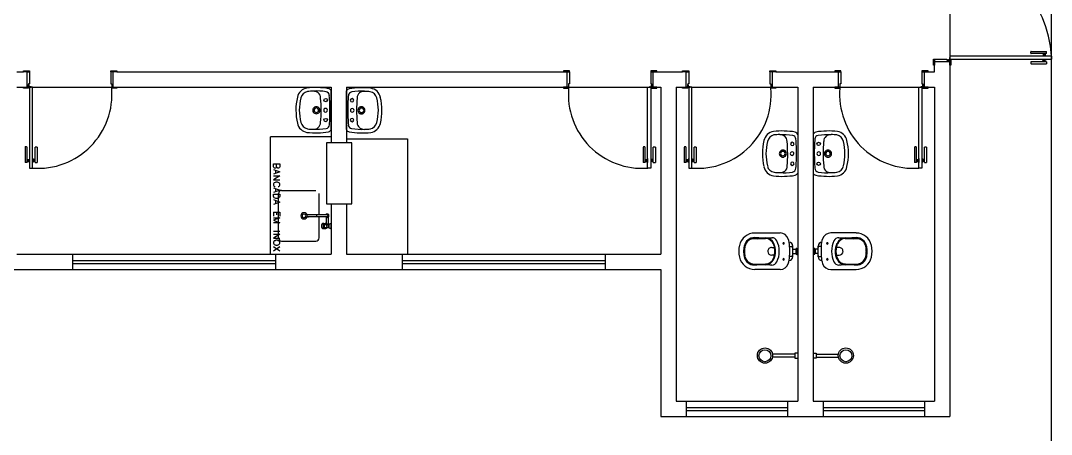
# Model space of a CAD drawing. Header units: millimetres. Extents: x -182 to 42, y -1396 to 15.
# Drawn here: x -107.74 to -87.42, y -68.95 to -60.79 of the extents above; entities that cross this region are included whole.
import ezdxf

# ---------------------------------------------------------------- set-up
doc = ezdxf.new("R2010")
doc.units = ezdxf.units.MM
doc.header["$LTSCALE"] = 10
doc.header["$MEASUREMENT"] = 0
doc.layers.add('Arquitetura', color=8, linetype='Continuous')

msp = doc.modelspace()

# ---------------------------------------------------------------- linework, layer by layer
at = {"layer": 'Arquitetura'}
for p, q in [((-87.415, -83.397), (-87.415, -48.203)), ((-89.415, -59.531), (-89.415, -61.491)), ((-89.449, -61.567), (-89.443, -61.567)), ((-89.419, -61.537), (-89.419, -61.543)), ((-107.814, -61.801), (-107.682, -61.801)), ((-105.842, -61.801), (-97.034, -61.801)), ((-95.194, -61.801), (-94.686, -61.801)), ((-92.846, -61.801), (-91.684, -61.801)), ((-89.847, -61.801), (-89.717, -61.801)), ((-107.814, -62.101), (-107.682, -62.101)), ((-107.58, -62.069), (-107.58, -62.073)), ((-107.55, -62.099), (-107.556, -62.099)), ((-107.502, -62.101), (-105.942, -62.101)), ((-105.842, -62.101), (-101.613, -62.101)), ((-101.613, -62.557), (-101.613, -62.171)), ((-101.313, -62.101), (-97.034, -62.101)), ((-101.313, -62.559), (-101.313, -62.173)), ((-96.934, -62.101), (-95.376, -62.101)), ((-95.328, -62.099), (-95.322, -62.099)), ((-95.298, -62.069), (-95.298, -62.073)), ((-95.194, -62.101), (-95.114, -62.101)), ((-94.814, -62.101), (-94.686, -62.101)), ((-94.582, -62.069), (-94.582, -62.073)), ((-94.552, -62.099), (-94.558, -62.099)), ((-94.506, -62.101), (-92.946, -62.101)), ((-92.946, -62.101), (-92.916, -62.101)), ((-92.846, -62.101), (-92.414, -62.101)), ((-92.114, -62.101), (-91.684, -62.101)), ((-91.586, -62.101), (-90.027, -62.101)), ((-89.979, -62.099), (-89.973, -62.099)), ((-89.949, -62.069), (-89.949, -62.073)), ((-89.847, -62.101), (-89.717, -62.101)), ((-101.759, -62.359), (-101.745, -62.337)), ((-101.745, -62.383), (-101.759, -62.359)), ((-101.745, -62.337), (-101.723, -62.325)), ((-101.723, -62.393), (-101.745, -62.383)), ((-101.723, -62.325), (-101.699, -62.337)), ((-101.699, -62.383), (-101.723, -62.393)), ((-101.699, -62.337), (-101.685, -62.359)), ((-101.685, -62.359), (-101.699, -62.383)), ((-101.613, -62.685), (-101.613, -62.307)), ((-101.313, -62.687), (-101.313, -62.309)), ((-101.229, -62.339), (-101.241, -62.361)), ((-101.241, -62.361), (-101.229, -62.385)), ((-101.203, -62.327), (-101.229, -62.339)), ((-101.229, -62.385), (-101.203, -62.395)), ((-101.183, -62.339), (-101.203, -62.327)), ((-101.203, -62.395), (-101.183, -62.385)), ((-101.169, -62.361), (-101.183, -62.339)), ((-101.183, -62.385), (-101.169, -62.361)), ((-101.613, -62.936), (-101.613, -62.557)), ((-101.313, -62.938), (-101.313, -62.559)), ((-101.759, -62.751), (-101.745, -62.727)), ((-101.745, -62.773), (-101.759, -62.751)), ((-101.745, -62.727), (-101.723, -62.719)), ((-101.723, -62.785), (-101.745, -62.773)), ((-101.723, -62.719), (-101.699, -62.727)), ((-101.699, -62.773), (-101.723, -62.785)), ((-101.699, -62.727), (-101.685, -62.751)), ((-101.685, -62.751), (-101.699, -62.773)), ((-101.229, -62.729), (-101.241, -62.755)), ((-101.241, -62.755), (-101.229, -62.775)), ((-101.203, -62.721), (-101.229, -62.729)), ((-101.229, -62.775), (-101.203, -62.789)), ((-101.183, -62.729), (-101.203, -62.721)), ((-101.203, -62.789), (-101.183, -62.775)), ((-101.169, -62.755), (-101.183, -62.729)), ((-101.183, -62.775), (-101.169, -62.755)), ((-102.811, -65.4), (-102.811, -63.086)), ((-101.613, -63.086), (-102.811, -63.086)), ((-101.711, -63.202), (-101.711, -64.402)), ((-101.211, -63.202), (-101.711, -63.202)), ((-101.313, -63.126), (-100.113, -63.126)), ((-101.211, -64.402), (-101.211, -63.202)), ((-100.113, -63.126), (-100.113, -65.4)), ((-92.546, -63.2), (-92.558, -63.222)), ((-92.526, -63.188), (-92.546, -63.2)), ((-92.5, -63.2), (-92.526, -63.188)), ((-92.488, -63.222), (-92.5, -63.2)), ((-92.414, -63.036), (-92.414, -63.416)), ((-92.114, -63.036), (-92.114, -63.416)), ((-92.042, -63.222), (-92.03, -63.2)), ((-92.03, -63.2), (-92.004, -63.188)), ((-92.004, -63.188), (-91.984, -63.2)), ((-91.984, -63.2), (-91.97, -63.222)), ((-92.558, -63.222), (-92.546, -63.248)), ((-92.546, -63.248), (-92.526, -63.256)), ((-92.526, -63.256), (-92.5, -63.248)), ((-92.5, -63.248), (-92.488, -63.222)), ((-92.414, -63.29), (-92.414, -63.666)), ((-92.114, -63.29), (-92.114, -63.666)), ((-92.03, -63.248), (-92.042, -63.222)), ((-92.004, -63.256), (-92.03, -63.248)), ((-91.984, -63.248), (-92.004, -63.256)), ((-91.97, -63.222), (-91.984, -63.248)), ((-92.546, -63.59), (-92.558, -63.616)), ((-92.526, -63.582), (-92.546, -63.59)), ((-92.5, -63.59), (-92.526, -63.582)), ((-92.488, -63.616), (-92.5, -63.59)), ((-92.414, -63.416), (-92.414, -63.802)), ((-92.114, -63.416), (-92.114, -63.802)), ((-92.042, -63.616), (-92.03, -63.59)), ((-92.03, -63.59), (-92.004, -63.582)), ((-92.004, -63.582), (-91.984, -63.59)), ((-91.984, -63.59), (-91.97, -63.616)), ((-102.753, -63.672), (-102.753, -63.618)), ((-102.753, -63.618), (-102.631, -63.618)), ((-102.749, -63.69), (-102.753, -63.672)), ((-102.753, -63.728), (-102.631, -63.774)), ((-102.631, -63.774), (-102.753, -63.82)), ((-102.741, -63.698), (-102.749, -63.69)), ((-102.733, -63.702), (-102.741, -63.698)), ((-102.711, -63.702), (-102.733, -63.702)), ((-102.703, -63.698), (-102.711, -63.702)), ((-102.711, -63.744), (-102.711, -63.804)), ((-102.695, -63.69), (-102.703, -63.698)), ((-102.691, -63.672), (-102.695, -63.69)), ((-102.691, -63.672), (-102.691, -63.618)), ((-102.681, -63.69), (-102.691, -63.672)), ((-102.677, -63.698), (-102.681, -63.69)), ((-102.665, -63.702), (-102.677, -63.698)), ((-102.653, -63.702), (-102.665, -63.702)), ((-102.643, -63.698), (-102.653, -63.702)), ((-102.635, -63.69), (-102.643, -63.698)), ((-102.631, -63.672), (-102.635, -63.69)), ((-102.631, -63.618), (-102.631, -63.672)), ((-92.558, -63.616), (-92.546, -63.636)), ((-92.546, -63.636), (-92.526, -63.65)), ((-92.526, -63.65), (-92.5, -63.636)), ((-92.5, -63.636), (-92.488, -63.616)), ((-92.03, -63.636), (-92.042, -63.616)), ((-92.004, -63.65), (-92.03, -63.636)), ((-91.984, -63.636), (-92.004, -63.65)), ((-91.97, -63.616), (-91.984, -63.636)), ((-102.753, -63.85), (-102.631, -63.85)), ((-102.631, -63.85), (-102.753, -63.934)), ((-102.753, -63.934), (-102.631, -63.934)), ((-102.749, -63.998), (-102.753, -64.01)), ((-102.753, -64.01), (-102.753, -64.036)), ((-102.737, -63.99), (-102.749, -63.998)), ((-102.723, -63.982), (-102.737, -63.99)), ((-102.707, -63.978), (-102.723, -63.982)), ((-102.677, -63.978), (-102.707, -63.978)), ((-102.661, -63.982), (-102.677, -63.978)), ((-102.647, -63.99), (-102.661, -63.982)), ((-102.635, -63.998), (-102.647, -63.99)), ((-102.631, -64.01), (-102.635, -63.998)), ((-102.631, -64.036), (-102.631, -64.01)), ((-102.753, -64.036), (-102.749, -64.05)), ((-102.753, -64.092), (-102.631, -64.138)), ((-102.631, -64.138), (-102.753, -64.184)), ((-102.753, -64.214), (-102.631, -64.214)), ((-102.753, -64.256), (-102.753, -64.214)), ((-102.749, -64.05), (-102.737, -64.062)), ((-102.737, -64.062), (-102.723, -64.066)), ((-102.711, -64.108), (-102.711, -64.168)), ((-102.661, -64.066), (-102.647, -64.062)), ((-102.655, -65.08), (-102.655, -64.2)), ((-102.647, -64.062), (-102.635, -64.05)), ((-102.635, -64.05), (-102.631, -64.036)), ((-102.631, -64.214), (-102.631, -64.256)), ((-102.595, -64.14), (-101.915, -64.14)), ((-101.855, -64.62), (-101.855, -64.2)), ((-102.749, -64.274), (-102.753, -64.256)), ((-102.753, -64.32), (-102.631, -64.372)), ((-102.631, -64.372), (-102.753, -64.418)), ((-102.737, -64.286), (-102.749, -64.274)), ((-102.723, -64.29), (-102.737, -64.286)), ((-102.707, -64.3), (-102.723, -64.29)), ((-102.711, -64.342), (-102.711, -64.4)), ((-102.677, -64.3), (-102.707, -64.3)), ((-102.661, -64.29), (-102.677, -64.3)), ((-102.647, -64.286), (-102.661, -64.29)), ((-102.635, -64.274), (-102.647, -64.286)), ((-102.631, -64.256), (-102.635, -64.274)), ((-101.711, -64.402), (-101.211, -64.402)), ((-102.753, -64.57), (-102.631, -64.57)), ((-102.753, -64.57), (-102.753, -64.65)), ((-102.691, -64.57), (-102.691, -64.62)), ((-102.631, -64.57), (-102.631, -64.65)), ((-102.065, -64.62), (-102.075, -64.62)), ((-101.723, -64.62), (-102.065, -64.62)), ((-101.689, -64.62), (-101.723, -64.62)), ((-102.753, -64.684), (-102.631, -64.684)), ((-102.631, -64.684), (-102.753, -64.73)), ((-102.753, -64.73), (-102.631, -64.78)), ((-102.631, -64.78), (-102.753, -64.78)), ((-102.065, -64.66), (-102.075, -64.66)), ((-101.723, -64.66), (-102.065, -64.66)), ((-101.855, -65.08), (-101.855, -64.66)), ((-101.773, -64.794), (-101.731, -64.794)), ((-101.745, -64.812), (-101.703, -64.812)), ((-101.689, -64.66), (-101.723, -64.66)), ((-101.715, -64.668), (-101.715, -64.798)), ((-101.675, -64.808), (-101.705, -64.808)), ((-101.675, -64.668), (-101.675, -64.808)), ((-101.657, -64.808), (-101.675, -64.808)), ((-101.657, -64.808), (-101.613, -64.786)), ((-101.657, -64.878), (-101.657, -64.808)), ((-102.631, -64.95), (-102.753, -64.95)), ((-102.753, -65.002), (-102.631, -65.002)), ((-102.631, -65.002), (-102.753, -65.082)), ((-101.773, -64.894), (-101.731, -64.894)), ((-101.745, -64.874), (-101.703, -64.874)), ((-101.657, -64.878), (-101.705, -64.878)), ((-101.657, -64.878), (-101.613, -64.9)), ((-93.262, -64.98), (-92.764, -64.98)), ((-91.267, -64.98), (-91.766, -64.98)), ((-102.753, -65.082), (-102.631, -65.082)), ((-102.749, -65.15), (-102.753, -65.162)), ((-102.753, -65.162), (-102.753, -65.184)), ((-102.753, -65.184), (-102.749, -65.196)), ((-102.737, -65.136), (-102.749, -65.15)), ((-102.749, -65.196), (-102.737, -65.208)), ((-102.723, -65.132), (-102.737, -65.136)), ((-102.737, -65.208), (-102.723, -65.212)), ((-102.707, -65.124), (-102.723, -65.132)), ((-102.723, -65.212), (-102.707, -65.222)), ((-102.677, -65.124), (-102.707, -65.124)), ((-102.707, -65.222), (-102.677, -65.222)), ((-102.661, -65.132), (-102.677, -65.124)), ((-102.677, -65.222), (-102.661, -65.212)), ((-102.647, -65.136), (-102.661, -65.132)), ((-102.661, -65.212), (-102.647, -65.208)), ((-102.635, -65.15), (-102.647, -65.136)), ((-102.647, -65.208), (-102.635, -65.196)), ((-102.631, -65.162), (-102.635, -65.15)), ((-102.635, -65.196), (-102.631, -65.184)), ((-102.631, -65.184), (-102.631, -65.162)), ((-102.595, -65.14), (-101.915, -65.14)), ((-92.516, -65.45), (-92.516, -65.238)), ((-92.014, -65.45), (-92.014, -65.238)), ((-107.814, -65.4), (-101.613, -65.4)), ((-106.714, -65.4), (-106.714, -65.7)), ((-102.631, -65.256), (-102.753, -65.34)), ((-102.631, -65.34), (-102.753, -65.256)), ((-102.713, -65.4), (-102.713, -65.7)), ((-101.313, -65.4), (-95.114, -65.4)), ((-100.215, -65.4), (-100.215, -65.7)), ((-96.216, -65.4), (-96.216, -65.7)), ((-92.93, -65.268), (-92.874, -65.268)), ((-92.876, -65.42), (-92.93, -65.42)), ((-92.576, -65.248), (-92.536, -65.248)), ((-92.516, -65.302), (-92.452, -65.302)), ((-92.516, -65.382), (-92.452, -65.382)), ((-92.452, -65.302), (-92.452, -65.382)), ((-92.434, -65.284), (-92.414, -65.284)), ((-92.434, -65.402), (-92.414, -65.402)), ((-92.428, -65.284), (-92.428, -65.402)), ((-92.414, -65.282), (-92.414, -65.408)), ((-92.114, -65.282), (-92.114, -65.408)), ((-92.096, -65.284), (-92.114, -65.284)), ((-92.096, -65.402), (-92.114, -65.402)), ((-92.102, -65.284), (-92.102, -65.402)), ((-92.014, -65.302), (-92.076, -65.302)), ((-92.076, -65.302), (-92.076, -65.382)), ((-92.014, -65.382), (-92.076, -65.382)), ((-91.954, -65.248), (-91.994, -65.248)), ((-91.6, -65.268), (-91.654, -65.268)), ((-91.654, -65.42), (-91.6, -65.42)), ((-92.536, -65.442), (-92.576, -65.442)), ((-91.994, -65.442), (-91.954, -65.442)), ((-113.013, -65.7), (-95.114, -65.7)), ((-92.764, -65.7), (-93.262, -65.7)), ((-91.766, -65.7), (-91.267, -65.7)), ((-92.414, -66.5), (-92.414, -68.3)), ((-92.474, -67.368), (-92.916, -67.368)), ((-92.474, -67.432), (-92.916, -67.432)), ((-92.414, -67.35), (-92.474, -67.35)), ((-92.474, -67.35), (-92.474, -67.45)), ((-92.474, -67.45), (-92.414, -67.45)), ((-92.114, -67.35), (-92.054, -67.35)), ((-92.054, -67.45), (-92.114, -67.45)), ((-92.054, -67.35), (-92.054, -67.45)), ((-92.054, -67.368), (-91.616, -67.368)), ((-92.054, -67.432), (-91.616, -67.432)), ((-94.814, -68.3), (-92.414, -68.3)), ((-94.616, -68.3), (-94.616, -68.6)), ((-92.616, -68.3), (-92.616, -68.6)), ((-92.114, -68.3), (-89.717, -68.3)), ((-91.914, -68.3), (-91.914, -68.6)), ((-89.917, -68.3), (-89.917, -68.6)), ((-95.114, -68.6), (-89.415, -68.6))]:
    msp.add_line(p, q, dxfattribs=at)
at = {"layer": 'Arquitetura', "color": 2}
for p, q in [((-87.415, -61.491), (-89.415, -61.491)), ((-89.415, -61.491), (-89.415, -61.551)), ((-89.415, -61.551), (-87.415, -61.551)), ((-87.415, -61.491), (-87.415, -61.551)), ((-107.562, -62.101), (-107.562, -63.7)), ((-107.502, -62.101), (-107.562, -62.101)), ((-107.502, -63.7), (-107.502, -62.101)), ((-95.376, -63.7), (-95.376, -62.101)), ((-95.376, -62.101), (-95.316, -62.101)), ((-95.316, -62.101), (-95.316, -63.7)), ((-94.566, -62.101), (-94.566, -63.7)), ((-94.506, -62.101), (-94.566, -62.101)), ((-94.506, -63.7), (-94.506, -62.101)), ((-90.027, -63.7), (-90.027, -62.101)), ((-90.027, -62.101), (-89.967, -62.101)), ((-89.967, -62.101), (-89.967, -63.7)), ((-107.562, -63.7), (-107.502, -63.7)), ((-95.316, -63.7), (-95.376, -63.7)), ((-94.566, -63.7), (-94.506, -63.7)), ((-89.967, -63.7), (-90.027, -63.7))]:
    msp.add_line(p, q, dxfattribs=at)
at = {"layer": 'Arquitetura', "color": 3, "linetype": 'Continuous'}
for p, q in [((-87.823, -61.433), (-87.823, -61.405)), ((-87.817, -61.401), (-87.513, -61.401)), ((-87.513, -61.441), (-87.817, -61.441)), ((-87.595, -61.487), (-87.515, -61.487)), ((-87.595, -61.555), (-87.515, -61.555)), ((-87.823, -61.607), (-87.823, -61.635)), ((-87.513, -61.601), (-87.817, -61.601)), ((-87.817, -61.641), (-87.513, -61.641)), ((-107.652, -63.29), (-107.652, -63.592)), ((-107.62, -63.284), (-107.648, -63.284)), ((-107.612, -63.592), (-107.612, -63.29)), ((-107.452, -63.592), (-107.452, -63.29)), ((-107.446, -63.284), (-107.418, -63.284)), ((-107.412, -63.29), (-107.412, -63.592)), ((-95.466, -63.29), (-95.466, -63.592)), ((-95.432, -63.284), (-95.46, -63.284)), ((-95.424, -63.592), (-95.424, -63.29)), ((-95.264, -63.592), (-95.264, -63.29)), ((-95.258, -63.284), (-95.23, -63.284)), ((-95.224, -63.29), (-95.224, -63.592)), ((-94.656, -63.29), (-94.656, -63.592)), ((-94.622, -63.284), (-94.65, -63.284)), ((-94.616, -63.592), (-94.616, -63.29)), ((-94.456, -63.592), (-94.456, -63.29)), ((-94.448, -63.284), (-94.42, -63.284)), ((-94.416, -63.29), (-94.416, -63.592)), ((-90.115, -63.29), (-90.115, -63.592)), ((-90.083, -63.284), (-90.111, -63.284)), ((-90.077, -63.592), (-90.077, -63.29)), ((-89.917, -63.592), (-89.917, -63.29)), ((-89.909, -63.284), (-89.881, -63.284)), ((-89.877, -63.29), (-89.877, -63.592)), ((-107.566, -63.51), (-107.566, -63.59)), ((-107.498, -63.51), (-107.498, -63.59)), ((-95.38, -63.51), (-95.38, -63.59)), ((-95.31, -63.51), (-95.31, -63.59)), ((-94.57, -63.51), (-94.57, -63.59)), ((-94.502, -63.51), (-94.502, -63.59)), ((-90.031, -63.51), (-90.031, -63.59)), ((-89.963, -63.51), (-89.963, -63.59))]:
    msp.add_line(p, q, dxfattribs=at)
at = {"layer": 'Arquitetura', "color": 3}
for p, q in [((-87.595, -61.487), (-87.595, -61.491)), ((-87.595, -61.555), (-87.595, -61.551)), ((-87.575, -61.441), (-87.575, -61.487)), ((-87.575, -61.601), (-87.575, -61.555)), ((-87.555, -61.441), (-87.555, -61.487)), ((-87.555, -61.601), (-87.555, -61.555)), ((-87.535, -61.441), (-87.535, -61.487)), ((-87.535, -61.601), (-87.535, -61.555)), ((-87.515, -61.487), (-87.515, -61.491)), ((-87.515, -61.555), (-87.515, -61.551)), ((-87.513, -61.441), (-87.513, -61.401)), ((-87.513, -61.601), (-87.513, -61.641)), ((-107.612, -63.592), (-107.652, -63.592)), ((-107.612, -63.53), (-107.566, -63.53)), ((-107.612, -63.55), (-107.566, -63.55)), ((-107.612, -63.57), (-107.566, -63.57)), ((-107.566, -63.51), (-107.562, -63.51)), ((-107.566, -63.59), (-107.562, -63.59)), ((-107.498, -63.51), (-107.502, -63.51)), ((-107.498, -63.59), (-107.502, -63.59)), ((-107.452, -63.53), (-107.498, -63.53)), ((-107.452, -63.55), (-107.498, -63.55)), ((-107.452, -63.57), (-107.498, -63.57)), ((-107.452, -63.592), (-107.412, -63.592)), ((-95.424, -63.592), (-95.466, -63.592)), ((-95.424, -63.53), (-95.38, -63.53)), ((-95.424, -63.55), (-95.38, -63.55)), ((-95.424, -63.57), (-95.38, -63.57)), ((-95.38, -63.51), (-95.376, -63.51)), ((-95.38, -63.59), (-95.376, -63.59)), ((-95.31, -63.51), (-95.316, -63.51)), ((-95.31, -63.59), (-95.316, -63.59)), ((-95.264, -63.53), (-95.31, -63.53)), ((-95.264, -63.55), (-95.31, -63.55)), ((-95.264, -63.57), (-95.31, -63.57)), ((-95.264, -63.592), (-95.224, -63.592)), ((-94.616, -63.592), (-94.656, -63.592)), ((-94.616, -63.53), (-94.57, -63.53)), ((-94.616, -63.55), (-94.57, -63.55)), ((-94.616, -63.57), (-94.57, -63.57)), ((-94.57, -63.51), (-94.566, -63.51)), ((-94.57, -63.59), (-94.566, -63.59)), ((-94.502, -63.51), (-94.506, -63.51)), ((-94.502, -63.59), (-94.506, -63.59)), ((-94.456, -63.53), (-94.502, -63.53)), ((-94.456, -63.55), (-94.502, -63.55)), ((-94.456, -63.57), (-94.502, -63.57)), ((-94.456, -63.592), (-94.416, -63.592)), ((-90.077, -63.592), (-90.115, -63.592)), ((-90.077, -63.53), (-90.031, -63.53)), ((-90.077, -63.55), (-90.031, -63.55)), ((-90.077, -63.57), (-90.031, -63.57)), ((-90.031, -63.51), (-90.027, -63.51)), ((-90.031, -63.59), (-90.027, -63.59)), ((-89.963, -63.51), (-89.967, -63.51)), ((-89.963, -63.59), (-89.967, -63.59)), ((-89.917, -63.53), (-89.963, -63.53)), ((-89.917, -63.55), (-89.963, -63.55)), ((-89.917, -63.57), (-89.963, -63.57)), ((-89.917, -63.592), (-89.877, -63.592))]:
    msp.add_line(p, q, dxfattribs=at)
at = {"layer": 'Arquitetura', "linetype": 'Continuous'}
for p, q in [((-89.717, -61.801), (-89.717, -61.671)), ((-89.415, -61.671), (-89.415, -68.6)), ((-101.613, -62.101), (-101.613, -63.2)), ((-101.313, -62.101), (-101.313, -63.2)), ((-95.114, -62.101), (-95.114, -65.4)), ((-94.814, -62.101), (-94.814, -68.3)), ((-92.414, -62.101), (-92.414, -68.3)), ((-92.114, -62.101), (-92.114, -68.3)), ((-89.717, -62.101), (-89.717, -68.3)), ((-101.613, -64.4), (-101.613, -65.4)), ((-101.313, -64.4), (-101.313, -65.4)), ((-106.714, -65.52), (-102.713, -65.52)), ((-106.714, -65.58), (-102.713, -65.58)), ((-100.215, -65.52), (-96.216, -65.52)), ((-100.215, -65.58), (-96.216, -65.58)), ((-95.114, -65.7), (-95.114, -68.6)), ((-94.616, -68.42), (-92.616, -68.42)), ((-94.616, -68.48), (-92.616, -68.48)), ((-91.914, -68.42), (-89.917, -68.42)), ((-91.914, -68.48), (-89.917, -68.48))]:
    msp.add_line(p, q, dxfattribs=at)
at = {"layer": 'Arquitetura', "color": 3}
for points in [[(-89.717, -61.551), (-89.717, -61.601), (-89.717, -61.671), (-89.737, -61.671), (-89.737, -61.551), (-89.717, -61.551)], [(-89.395, -61.571), (-89.395, -61.671), (-89.415, -61.671), (-89.415, -61.571), (-89.395, -61.571)], [(-107.562, -61.801), (-107.612, -61.801), (-107.682, -61.801), (-107.682, -61.781), (-107.562, -61.781), (-107.562, -61.801)], [(-105.842, -61.801), (-105.962, -61.801), (-105.962, -61.781), (-105.842, -61.781), (-105.842, -61.801)], [(-97.034, -61.801), (-96.914, -61.801), (-96.914, -61.781), (-97.034, -61.781), (-97.034, -61.801)], [(-95.316, -61.801), (-95.264, -61.801), (-95.194, -61.801), (-95.194, -61.781), (-95.316, -61.781), (-95.316, -61.801)], [(-94.566, -61.801), (-94.616, -61.801), (-94.686, -61.801), (-94.686, -61.781), (-94.566, -61.781), (-94.566, -61.801)], [(-92.846, -61.801), (-92.966, -61.801), (-92.966, -61.781), (-92.846, -61.781), (-92.846, -61.801)], [(-91.684, -61.801), (-91.566, -61.801), (-91.566, -61.781), (-91.684, -61.781), (-91.684, -61.801)], [(-89.967, -61.801), (-89.917, -61.801), (-89.847, -61.801), (-89.847, -61.781), (-89.967, -61.781), (-89.967, -61.801)], [(-107.584, -62.121), (-107.682, -62.121), (-107.682, -62.101), (-107.584, -62.101), (-107.584, -62.121)], [(-105.842, -62.121), (-105.942, -62.121), (-105.942, -62.101), (-105.842, -62.101), (-105.842, -62.121)], [(-97.034, -62.121), (-96.934, -62.121), (-96.934, -62.101), (-97.034, -62.101), (-97.034, -62.121)], [(-95.294, -62.121), (-95.194, -62.121), (-95.194, -62.101), (-95.294, -62.101), (-95.294, -62.121)], [(-94.586, -62.121), (-94.686, -62.121), (-94.686, -62.101), (-94.586, -62.101), (-94.586, -62.121)], [(-92.846, -62.121), (-92.946, -62.121), (-92.946, -62.101), (-92.846, -62.101), (-92.846, -62.121)], [(-91.684, -62.121), (-91.586, -62.121), (-91.586, -62.101), (-91.684, -62.101), (-91.684, -62.121)], [(-89.947, -62.121), (-89.847, -62.121), (-89.847, -62.101), (-89.947, -62.101), (-89.947, -62.121)]]:
    msp.add_lwpolyline(points, close=True, dxfattribs=at)
at = {"layer": 'Arquitetura', "color": 2}
for points in [[(-89.475, -61.551), (-89.475, -61.571), (-89.415, -61.571), (-89.415, -61.601), (-89.717, -61.601), (-89.717, -61.551), (-89.475, -61.551)], [(-107.562, -62.041), (-107.584, -62.041), (-107.584, -62.101), (-107.612, -62.101), (-107.612, -61.801), (-107.562, -61.801), (-107.562, -62.041)], [(-105.962, -62.041), (-105.942, -62.041), (-105.942, -62.101), (-105.912, -62.101), (-105.912, -61.801), (-105.962, -61.801), (-105.962, -62.041)], [(-96.914, -62.041), (-96.934, -62.041), (-96.934, -62.101), (-96.964, -62.101), (-96.964, -61.801), (-96.914, -61.801), (-96.914, -62.041)], [(-95.316, -62.041), (-95.294, -62.041), (-95.294, -62.101), (-95.264, -62.101), (-95.264, -61.801), (-95.316, -61.801), (-95.316, -62.041)], [(-94.566, -62.041), (-94.586, -62.041), (-94.586, -62.101), (-94.616, -62.101), (-94.616, -61.801), (-94.566, -61.801), (-94.566, -62.041)], [(-92.966, -62.041), (-92.946, -62.041), (-92.946, -62.101), (-92.916, -62.101), (-92.916, -61.801), (-92.966, -61.801), (-92.966, -62.041)], [(-91.566, -62.041), (-91.586, -62.041), (-91.586, -62.101), (-91.616, -62.101), (-91.616, -61.801), (-91.566, -61.801), (-91.566, -62.041)], [(-89.967, -62.041), (-89.947, -62.041), (-89.947, -62.101), (-89.917, -62.101), (-89.917, -61.801), (-89.967, -61.801), (-89.967, -62.041)]]:
    msp.add_lwpolyline(points, close=True, dxfattribs=at)
at = {"layer": 'Arquitetura', "color": 1}
for points in [[(-89.425, -61.569), (-89.421, -61.571), (-89.421, -61.571), (-89.427, -61.571), (-89.467, -61.571), (-89.467, -61.569), (-89.425, -61.569)], [(-89.419, -61.561), (-89.415, -61.565), (-89.415, -61.565), (-89.415, -61.561), (-89.415, -61.521), (-89.419, -61.521), (-89.419, -61.561)], [(-107.58, -62.093), (-107.584, -62.097), (-107.584, -62.097), (-107.584, -62.091), (-107.584, -62.051), (-107.58, -62.051), (-107.58, -62.093)], [(-107.574, -62.099), (-107.578, -62.101), (-107.578, -62.101), (-107.572, -62.101), (-107.532, -62.101), (-107.532, -62.099), (-107.574, -62.099)], [(-95.304, -62.099), (-95.3, -62.101), (-95.3, -62.101), (-95.304, -62.101), (-95.344, -62.101), (-95.344, -62.099), (-95.304, -62.099)], [(-95.296, -62.093), (-95.294, -62.097), (-95.294, -62.097), (-95.294, -62.091), (-95.294, -62.051), (-95.296, -62.051), (-95.296, -62.093)], [(-94.584, -62.093), (-94.586, -62.097), (-94.586, -62.097), (-94.586, -62.091), (-94.586, -62.051), (-94.584, -62.051), (-94.584, -62.093)], [(-94.576, -62.099), (-94.58, -62.101), (-94.58, -62.101), (-94.576, -62.101), (-94.536, -62.101), (-94.536, -62.099), (-94.576, -62.099)], [(-89.955, -62.099), (-89.951, -62.101), (-89.951, -62.101), (-89.957, -62.101), (-89.997, -62.101), (-89.997, -62.099), (-89.955, -62.099)], [(-89.949, -62.093), (-89.947, -62.097), (-89.947, -62.097), (-89.947, -62.091), (-89.947, -62.051), (-89.949, -62.051), (-89.949, -62.093)]]:
    msp.add_lwpolyline(points, dxfattribs=at)
at = {"layer": 'Arquitetura'}
for points in [[(-89.447, -61.567), (-89.447, -61.565), (-89.451, -61.565), (-89.451, -61.567), (-89.441, -61.567), (-89.441, -61.565), (-89.445, -61.565), (-89.445, -61.567)], [(-89.451, -61.567), (-89.449, -61.567), (-89.449, -61.569)], [(-89.441, -61.567), (-89.443, -61.567), (-89.443, -61.569)], [(-89.421, -61.539), (-89.421, -61.539), (-89.421, -61.535), (-89.421, -61.535), (-89.421, -61.545), (-89.421, -61.545), (-89.421, -61.541), (-89.421, -61.541)], [(-89.421, -61.535), (-89.419, -61.537), (-89.419, -61.537)], [(-89.421, -61.545), (-89.419, -61.543), (-89.419, -61.543)], [(-107.578, -62.067), (-107.58, -62.069), (-107.58, -62.069)], [(-107.578, -62.077), (-107.58, -62.073), (-107.58, -62.073)], [(-107.578, -62.071), (-107.578, -62.071), (-107.578, -62.067), (-107.578, -62.067), (-107.578, -62.077), (-107.578, -62.077), (-107.578, -62.071), (-107.578, -62.071)], [(-107.552, -62.097), (-107.552, -62.097), (-107.548, -62.097), (-107.548, -62.097), (-107.558, -62.097), (-107.558, -62.097), (-107.554, -62.097), (-107.554, -62.097)], [(-107.558, -62.097), (-107.556, -62.099), (-107.556, -62.099)], [(-107.548, -62.097), (-107.55, -62.099), (-107.55, -62.099)], [(-95.326, -62.097), (-95.326, -62.097), (-95.33, -62.097), (-95.33, -62.097), (-95.32, -62.097), (-95.32, -62.097), (-95.324, -62.097), (-95.324, -62.097)], [(-95.33, -62.097), (-95.328, -62.099), (-95.328, -62.099)], [(-95.32, -62.097), (-95.322, -62.099), (-95.322, -62.099)], [(-95.3, -62.067), (-95.298, -62.069), (-95.296, -62.069)], [(-95.3, -62.071), (-95.3, -62.071), (-95.3, -62.067), (-95.3, -62.067), (-95.3, -62.077), (-95.3, -62.077), (-95.3, -62.071), (-95.3, -62.071)], [(-95.3, -62.077), (-95.298, -62.073), (-95.296, -62.073)], [(-94.58, -62.067), (-94.582, -62.069), (-94.584, -62.069)], [(-94.58, -62.077), (-94.582, -62.073), (-94.584, -62.073)], [(-94.58, -62.071), (-94.58, -62.071), (-94.58, -62.067), (-94.58, -62.067), (-94.58, -62.077), (-94.58, -62.077), (-94.58, -62.071), (-94.58, -62.071)], [(-94.554, -62.097), (-94.554, -62.097), (-94.55, -62.097), (-94.55, -62.097), (-94.56, -62.097), (-94.56, -62.097), (-94.556, -62.097), (-94.556, -62.097)], [(-94.56, -62.097), (-94.558, -62.099), (-94.558, -62.099)], [(-94.55, -62.097), (-94.552, -62.099), (-94.552, -62.099)], [(-89.977, -62.097), (-89.977, -62.097), (-89.981, -62.097), (-89.981, -62.097), (-89.971, -62.097), (-89.971, -62.097), (-89.975, -62.097), (-89.975, -62.097)], [(-89.981, -62.097), (-89.979, -62.099), (-89.979, -62.099)], [(-89.971, -62.097), (-89.973, -62.099), (-89.973, -62.099)], [(-89.951, -62.067), (-89.949, -62.069), (-89.949, -62.069)], [(-89.951, -62.071), (-89.951, -62.071), (-89.951, -62.067), (-89.951, -62.067), (-89.951, -62.077), (-89.951, -62.077), (-89.951, -62.071), (-89.951, -62.071)], [(-89.951, -62.077), (-89.949, -62.073), (-89.949, -62.073)]]:
    msp.add_lwpolyline(points, dxfattribs=at)
at = {"layer": 'Arquitetura', "linetype": 'Continuous'}
for points in [[(-101.775, -64.794), (-101.781, -64.794), (-101.787, -64.796), (-101.793, -64.802), (-101.797, -64.806), (-101.803, -64.814), (-101.805, -64.822), (-101.807, -64.83), (-101.809, -64.838), (-101.809, -64.848), (-101.807, -64.856), (-101.805, -64.866), (-101.803, -64.872), (-101.797, -64.88), (-101.793, -64.886), (-101.787, -64.89), (-101.781, -64.892), (-101.775, -64.894)], [(-101.781, -64.882), (-101.777, -64.882), (-101.773, -64.878), (-101.769, -64.876), (-101.765, -64.87), (-101.763, -64.864), (-101.761, -64.856), (-101.759, -64.85), (-101.759, -64.842), (-101.761, -64.834), (-101.761, -64.826), (-101.763, -64.82), (-101.767, -64.814), (-101.771, -64.81), (-101.775, -64.806), (-101.779, -64.804), (-101.783, -64.804), (-101.787, -64.806), (-101.791, -64.81), (-101.795, -64.814), (-101.797, -64.82), (-101.801, -64.826), (-101.801, -64.834), (-101.803, -64.842), (-101.803, -64.85), (-101.801, -64.856), (-101.799, -64.864), (-101.797, -64.87), (-101.793, -64.876), (-101.789, -64.878), (-101.785, -64.882), (-101.781, -64.882)], [(-101.747, -64.81), (-101.751, -64.804), (-101.757, -64.8), (-101.761, -64.796), (-101.767, -64.794), (-101.773, -64.794)], [(-101.715, -64.798), (-101.719, -64.796), (-101.721, -64.794), (-101.725, -64.794), (-101.727, -64.794), (-101.731, -64.794)], [(-101.705, -64.808), (-101.707, -64.806), (-101.709, -64.804), (-101.711, -64.802), (-101.713, -64.8), (-101.715, -64.798)], [(-101.703, -64.81), (-101.703, -64.81), (-101.705, -64.81), (-101.705, -64.808), (-101.705, -64.808), (-101.705, -64.808)], [(-101.775, -64.894), (-101.769, -64.892), (-101.763, -64.89), (-101.757, -64.888), (-101.751, -64.882), (-101.747, -64.876)], [(-101.731, -64.894), (-101.725, -64.892), (-101.719, -64.89), (-101.715, -64.888), (-101.709, -64.884), (-101.705, -64.878)], [(-101.705, -64.878), (-101.705, -64.878), (-101.705, -64.878), (-101.705, -64.878), (-101.703, -64.876), (-101.703, -64.876)]]:
    msp.add_lwpolyline(points, dxfattribs=at)
at = {"layer": 'Arquitetura', "color": 1}
for centre in [(-89.421, -61.565), (-107.578, -62.097), (-95.3, -62.097), (-94.58, -62.097), (-89.951, -62.097)]:
    msp.add_circle(centre, 0.005, dxfattribs=at)
at = {"layer": 'Arquitetura'}
for centre, radius in [((-93.062, -67.398), 0.15), ((-91.468, -67.398), 0.15), ((-93.064, -67.4), 0.118), ((-91.466, -67.4), 0.118)]:
    msp.add_circle(centre, radius, dxfattribs=at)
for centre, radius, start, end in [((-89.461, -61.577), 2.047, 2.4121, 88.1744), ((-107.396, -62.247), 1.458, 265.793, 4.9364), ((-102.063, -62.341), 0.221, 97.7196, 169.592), ((-101.921, -63.618), 1.506, 80.2791, 96.5765), ((-101.991, -62.823), 0.638, 87.9946, 98.1696), ((-101.961, -62.341), 0.156, 54.6525, 92.8394), ((-101.877, -63.08), 0.901, 79.782, 95.7972), ((-101.681, -62.209), 0.0772, 27.8673, 78.5693), ((-101.245, -62.213), 0.0772, 101.431, 152.133), ((-101.007, -63.62), 1.506, 83.4235, 99.7209), ((-101.051, -63.082), 0.901, 84.2028, 100.218), ((-100.967, -62.343), 0.156, 87.1606, 125.348), ((-100.937, -62.825), 0.638, 81.8304, 92.0054), ((-100.863, -62.345), 0.221, 10.4075, 82.2804), ((-95.482, -62.247), 1.458, 175.064, 274.207), ((-94.398, -62.247), 1.458, 265.793, 4.9364), ((-90.133, -62.247), 1.458, 175.064, 274.207), ((-101.363, -62.537), 0.948, 165.637, 181.341), ((-101.099, -62.583), 1.145, 166.458, 178.697), ((-102.059, -62.347), 0.157, 98.4194, 168.384), ((-101.951, -62.311), 0.126, 356.773, 50.7547), ((-104.518, -62.559), 2.705, 0.0208, 5.0951), ((-101.731, -62.275), 0.0803, 3.114, 80.3928), ((-105.398, -62.559), 3.757, 0, 4.4144), ((-97.532, -62.561), 3.757, 175.586, 180), ((-101.197, -62.277), 0.0803, 99.6072, 176.886), ((-98.409, -62.561), 2.705, 174.905, 179.979), ((-100.977, -62.313), 0.126, 129.245, 183.227), ((-100.869, -62.349), 0.157, 11.6163, 81.5806), ((-101.829, -62.585), 1.145, 1.3034, 13.5421), ((-101.565, -62.539), 0.948, 358.659, 14.3632), ((-101.363, -62.581), 0.947, 178.698, 194.422), ((-101.091, -62.529), 1.153, 181.352, 193.504), ((-101.909, -62.559), 0.0698, 119.997, 179.999), ((-101.909, -62.559), 0.0698, 180, 239.993), ((-101.909, -62.559), 0.0444, 90, 180), ((-101.909, -62.559), 0.0444, 180, 270), ((-101.909, -62.559), 0.0698, 60.0032, 119.997), ((-101.909, -62.559), 0.0444, 0.0097, 90), ((-101.909, -62.559), 0.0444, 270, 0), ((-101.909, -62.559), 0.0698, 0, 59.9929), ((-101.909, -62.559), 0.0698, 299.997, 359.999), ((-104.762, -62.553), 2.949, 355.19, 359.939), ((-101.727, -62.559), 0.036, 120.019, 180.037), ((-101.727, -62.559), 0.0359, 180, 240.04), ((-101.727, -62.559), 0.036, 60.0128, 119.987), ((-101.727, -62.559), 0.036, 240.013, 299.987), ((-101.727, -62.559), 0.0359, 0, 60.0398), ((-101.727, -62.559), 0.036, 300.019, 0.0367), ((-105.07, -62.571), 3.431, 355.375, 0.2103), ((-97.857, -62.575), 3.431, 179.79, 184.625), ((-101.201, -62.561), 0.0359, 119.96, 180), ((-101.201, -62.561), 0.036, 179.963, 239.981), ((-101.201, -62.561), 0.036, 60.0128, 119.987), ((-101.201, -62.561), 0.036, 240.013, 299.987), ((-101.201, -62.561), 0.0359, 299.96, 0), ((-101.201, -62.561), 0.036, 359.963, 59.9809), ((-98.165, -62.555), 2.949, 180.061, 184.81), ((-101.019, -62.561), 0.0698, 120.007, 180), ((-101.019, -62.561), 0.0698, 180.001, 240.003), ((-101.019, -62.561), 0.0444, 90, 179.99), ((-101.019, -62.561), 0.0444, 180, 270), ((-101.019, -62.561), 0.0698, 60.0032, 119.997), ((-101.019, -62.561), 0.0444, 0, 90), ((-101.019, -62.561), 0.0444, 270, 0), ((-101.019, -62.561), 0.0698, 0.0007, 60.0032), ((-101.019, -62.561), 0.0698, 300.007, 0), ((-101.837, -62.531), 1.153, 346.496, 358.648), ((-101.563, -62.583), 0.947, 345.578, 1.3019), ((-102.047, -62.761), 0.169, 192.946, 257.281), ((-101.909, -62.559), 0.0698, 240.003, 299.997), ((-101.019, -62.561), 0.0698, 240.003, 299.997), ((-102.053, -62.765), 0.235, 192.514, 259.944), ((-101.921, -61.497), 1.508, 263.413, 279.693), ((-101.991, -62.311), 0.622, 261.322, 271.826), ((-101.913, -61.707), 1.227, 267.323, 279.242), ((-101.961, -62.791), 0.143, 266.602, 309.6), ((-101.957, -62.799), 0.133, 310.344, 359.449), ((-101.727, -62.843), 0.0769, 278.756, 355.613), ((-101.703, -62.887), 0.104, 290.542, 328.93), ((-101.225, -62.889), 0.104, 211.07, 249.458), ((-101.201, -62.845), 0.0769, 184.387, 261.244), ((-101.007, -61.499), 1.508, 260.307, 276.587), ((-101.015, -61.709), 1.227, 260.758, 272.677), ((-100.971, -62.801), 0.133, 180.551, 229.656), ((-100.965, -62.793), 0.143, 230.4, 273.398), ((-100.937, -62.313), 0.622, 268.174, 278.678), ((-100.881, -62.763), 0.169, 282.719, 347.054), ((-100.875, -62.767), 0.235, 280.056, 347.486), ((-92.854, -63.21), 0.235, 100.056, 167.486), ((-92.722, -64.476), 1.508, 80.3071, 96.5866), ((-92.504, -63.088), 0.104, 31.07, 69.4583), ((-92.026, -63.088), 0.104, 110.542, 148.93), ((-91.808, -64.476), 1.508, 83.4134, 99.6929), ((-91.676, -63.21), 0.235, 12.514, 79.9443), ((-92.166, -63.392), 0.947, 165.578, 181.302), ((-91.892, -63.444), 1.153, 166.496, 178.648), ((-92.848, -63.212), 0.169, 102.719, 167.054), ((-92.792, -63.662), 0.622, 88.1735, 98.6779), ((-92.764, -63.184), 0.143, 50.4003, 93.3975), ((-92.714, -64.268), 1.227, 80.7585, 92.6769), ((-92.758, -63.174), 0.133, 0.5513, 49.6562), ((-95.564, -63.422), 2.949, 0.0609, 4.8104), ((-92.528, -63.132), 0.0769, 4.3873, 81.2442), ((-95.872, -63.402), 3.431, 359.79, 4.6247), ((-88.659, -63.402), 3.431, 175.375, 180.21), ((-92.002, -63.132), 0.0769, 98.7558, 175.613), ((-91.816, -64.268), 1.227, 87.3231, 99.2415), ((-88.967, -63.422), 2.949, 175.19, 179.939), ((-91.772, -63.174), 0.133, 130.344, 179.449), ((-91.766, -63.184), 0.143, 86.6025, 129.6), ((-91.738, -63.662), 0.622, 81.3221, 91.8265), ((-91.682, -63.212), 0.169, 12.9461, 77.2809), ((-92.638, -63.444), 1.153, 1.3524, 13.5038), ((-92.364, -63.392), 0.947, 358.698, 14.4219), ((-92.71, -63.414), 0.0698, 120.007, 180), ((-92.71, -63.414), 0.0444, 90, 180), ((-92.71, -63.414), 0.0698, 60.0032, 119.997), ((-92.71, -63.414), 0.0444, 0, 90), ((-92.71, -63.414), 0.0698, 0.0007, 60.0032), ((-92.528, -63.414), 0.0359, 119.96, 180), ((-92.528, -63.414), 0.036, 60.0128, 119.987), ((-92.528, -63.414), 0.036, 359.963, 59.9809), ((-92.002, -63.414), 0.036, 120.019, 180.037), ((-92.002, -63.414), 0.036, 60.0128, 119.987), ((-92.002, -63.414), 0.0359, 0, 60.0398), ((-91.82, -63.414), 0.0698, 119.997, 179.999), ((-91.82, -63.414), 0.0444, 90, 180), ((-91.82, -63.414), 0.0698, 60.0032, 119.997), ((-91.82, -63.414), 0.0444, 0, 90), ((-91.82, -63.414), 0.0698, 0, 59.9929), ((-92.164, -63.436), 0.948, 178.659, 194.363), ((-91.9, -63.39), 1.145, 181.303, 193.542), ((-92.71, -63.414), 0.0698, 180.001, 240.003), ((-92.71, -63.414), 0.0444, 180, 270), ((-92.71, -63.414), 0.0698, 240.003, 299.997), ((-92.71, -63.414), 0.0444, 270, 359.99), ((-92.71, -63.414), 0.0698, 300.007, 0), ((-95.318, -63.414), 2.705, 354.905, 359.979), ((-92.528, -63.414), 0.036, 179.963, 239.981), ((-92.528, -63.414), 0.036, 240.013, 299.987), ((-92.528, -63.414), 0.0359, 299.96, 0), ((-96.198, -63.414), 3.757, 355.586, 0), ((-88.333, -63.414), 3.757, 180, 184.414), ((-92.002, -63.414), 0.0359, 180, 240.04), ((-92.002, -63.414), 0.036, 240.013, 299.987), ((-92.002, -63.414), 0.036, 300.019, 0.0367), ((-89.211, -63.414), 2.705, 180.021, 185.095), ((-91.82, -63.414), 0.0698, 180, 239.993), ((-91.82, -63.414), 0.0444, 180.01, 270), ((-91.82, -63.414), 0.0698, 240.003, 299.997), ((-91.82, -63.414), 0.0444, 270, 0), ((-91.82, -63.414), 0.0698, 299.997, 359.999), ((-92.63, -63.39), 1.145, 346.458, 358.697), ((-92.366, -63.436), 0.948, 345.637, 1.3415), ((-92.866, -63.632), 0.221, 190.408, 262.28), ((-92.86, -63.628), 0.157, 191.616, 261.581), ((-92.792, -63.15), 0.638, 261.83, 272.005), ((-92.762, -63.632), 0.156, 267.161, 305.348), ((-92.678, -62.893), 0.901, 264.203, 280.218), ((-92.75, -63.662), 0.126, 309.245, 3.2268), ((-92.532, -63.7), 0.0803, 279.607, 356.886), ((-92.484, -63.764), 0.0772, 281.431, 332.133), ((-92.046, -63.764), 0.0772, 207.867, 258.569), ((-91.998, -63.7), 0.0803, 183.114, 260.393), ((-91.852, -62.893), 0.901, 259.782, 275.797), ((-91.778, -63.662), 0.126, 176.773, 230.755), ((-91.768, -63.632), 0.156, 234.652, 272.839), ((-91.738, -63.15), 0.638, 267.995, 278.17), ((-91.67, -63.628), 0.157, 278.419, 348.384), ((-91.664, -63.632), 0.221, 277.72, 349.592), ((-92.722, -62.357), 1.506, 263.423, 279.721), ((-91.808, -62.357), 1.506, 260.279, 276.577), ((-102.597, -64.198), 0.0578, 88.5161, 181.484), ((-102.153, -64.642), 0.0614, 90, 180), ((-102.153, -64.642), 0.036, 90, 180), ((-102.153, -64.642), 0.0614, 0, 90), ((-102.153, -64.642), 0.036, 0, 90), ((-102.075, -64.64), 0.0223, 63.7208, 296.279), ((-102.075, -64.64), 0.02, 90, 270), ((-101.943, -64.64), 0.0465, 334.556, 25.4445), ((-101.695, -64.64), 0.0345, 125.419, 144.581), ((-101.695, -64.64), 0.0345, 54.5813, 125.419), ((-101.695, -64.64), 0.0253, 232.252, 127.748), ((-101.731, -64.64), 0.0465, 334.556, 25.4445), ((-101.695, -64.64), 0.0345, 305.419, 54.5813), ((-102.153, -64.642), 0.0614, 180, 270), ((-102.153, -64.642), 0.036, 180, 270), ((-102.153, -64.642), 0.036, 270, 0), ((-102.153, -64.642), 0.0614, 270, 0), ((-101.687, -64.844), 0.067, 153.975, 206.025), ((-101.751, -64.812), 0.004, 333.975, 32.1559), ((-101.695, -64.64), 0.0345, 215.419, 234.581), ((-101.695, -64.64), 0.0345, 234.581, 305.419), ((-101.597, -64.844), 0.11, 164.314, 195.686), ((-101.707, -64.812), 0.004, 344.314, 31.5675), ((-101.515, -64.844), 0.163, 167.538, 192.462), ((-101.063, -64.844), 0.557, 174.375, 185.625), ((-101.751, -64.874), 0.004, 327.844, 26.0251), ((-101.707, -64.874), 0.004, 328.433, 15.6861), ((-93.262, -65.292), 0.311, 90.0055, 167.294), ((-92.764, -65.15), 0.17, 19.0789, 90.1997), ((-91.766, -65.15), 0.17, 89.8003, 160.921), ((-91.267, -65.292), 0.311, 12.7057, 89.9945), ((-102.597, -65.082), 0.0578, 178.516, 271.484), ((-101.917, -65.078), 0.0614, 270, 0), ((-92.996, -65.34), 0.584, 168.435, 191.568), ((-93.266, -65.282), 0.211, 90.4233, 168.89), ((-93.274, -65.278), 0.186, 88.5002, 169.656), ((-93.212, -53.776), 11.316, 269.71, 270.806), ((-92.982, -47.391), 17.682, 269.072, 270.188), ((-93.064, -65.264), 0.19, 23.5727, 86.7329), ((-93.052, -65.258), 0.167, 20.863, 90.2362), ((-92.926, -65.182), 0.108, 24.961, 90.9064), ((-93.18, -65.322), 0.311, 10.3133, 23.389), ((-93.19, -65.336), 0.336, 358.718, 26.1404), ((-93.27, -65.342), 0.489, 0, 24.9606), ((-92.696, -65.186), 0.0148, 90, 180), ((-92.696, -65.186), 0.0148, 180, 270), ((-92.696, -65.186), 0.0148, 0, 90), ((-92.696, -65.186), 0.0148, 270, 0), ((-93.074, -65.258), 0.497, 2.049, 19.145), ((-92.594, -65.236), 0.0781, 358.418, 83.4493), ((-91.934, -65.236), 0.0781, 96.5507, 181.582), ((-91.458, -65.258), 0.497, 160.855, 177.951), ((-91.834, -65.186), 0.0148, 90, 180), ((-91.834, -65.186), 0.0148, 180, 270), ((-91.834, -65.186), 0.0148, 0, 90), ((-91.834, -65.186), 0.0148, 270, 0), ((-91.261, -65.342), 0.489, 155.039, 180), ((-91.606, -65.182), 0.108, 89.0936, 155.039), ((-91.341, -65.336), 0.336, 153.86, 181.282), ((-91.351, -65.322), 0.311, 156.611, 169.687), ((-91.466, -65.264), 0.19, 93.2671, 156.427), ((-91.478, -65.258), 0.167, 89.7638, 159.137), ((-91.548, -47.391), 17.682, 269.812, 270.928), ((-91.319, -53.776), 11.316, 269.194, 270.29), ((-91.265, -65.282), 0.211, 11.1104, 89.5767), ((-91.257, -65.278), 0.186, 10.3441, 91.4998), ((-91.536, -65.34), 0.584, 348.432, 11.565), ((-92.932, -65.342), 0.552, 169.437, 180), ((-92.932, -65.342), 0.552, 180, 190.577), ((-92.936, -65.342), 0.531, 169.437, 180.003), ((-92.906, -65.34), 0.56, 180.136, 190.285), ((-93.272, -65.406), 0.188, 190.569, 270.928), ((-92.936, -65.338), 0.0713, 86.0445, 182.345), ((-92.928, -65.342), 0.0783, 180.003, 270), ((-93.084, -65.386), 0.211, 333.002, 351.195), ((-93.19, -65.35), 0.336, 333.861, 1.28), ((-93.268, -65.342), 0.4, 0, 11.0171), ((-93.268, -65.342), 0.4, 348.981, 0.0022), ((-93.27, -65.342), 0.489, 335.039, 0.0003), ((-93.072, -65.424), 0.496, 340.843, 358.109), ((-95.366, -65.34), 2.791, 357.951, 2.0489), ((-92.536, -65.266), 0.019, 0, 90), ((-92.536, -65.424), 0.019, 270, 0), ((-92.434, -65.302), 0.019, 90, 180), ((-92.434, -65.382), 0.019, 180, 270), ((-92.096, -65.302), 0.019, 0, 90), ((-92.096, -65.382), 0.019, 270, 0), ((-91.994, -65.266), 0.019, 90, 180), ((-91.994, -65.424), 0.019, 180, 270), ((-89.165, -65.34), 2.791, 177.951, 182.049), ((-91.458, -65.424), 0.496, 181.891, 199.157), ((-91.261, -65.342), 0.489, 180, 204.961), ((-91.341, -65.35), 0.336, 178.72, 206.139), ((-91.263, -65.342), 0.4, 168.983, 180), ((-91.263, -65.342), 0.4, 179.998, 191.019), ((-91.446, -65.386), 0.211, 188.805, 206.998), ((-91.602, -65.342), 0.0783, 270, 359.997), ((-91.596, -65.338), 0.0713, 357.655, 93.9555), ((-91.259, -65.406), 0.188, 269.072, 349.431), ((-91.596, -65.342), 0.531, 359.997, 10.5634), ((-91.624, -65.34), 0.56, 349.715, 359.864), ((-91.6, -65.342), 0.552, 0.0004, 10.5634), ((-91.6, -65.342), 0.552, 349.423, 0), ((-93.262, -65.39), 0.311, 192.713, 269.998), ((-93.272, -65.406), 0.205, 190.569, 270.928), ((-93.186, -64.296), 1.302, 266.351, 275.878), ((-93.098, -83.901), 18.29, 89.4622, 90.5333), ((-93.062, -65.424), 0.186, 272.443, 336.734), ((-93.052, -65.424), 0.167, 269.764, 339.137), ((-92.926, -65.504), 0.108, 269.094, 335.039), ((-92.764, -65.53), 0.17, 269.8, 340.921), ((-92.696, -65.5), 0.0148, 90, 180), ((-92.696, -65.5), 0.0148, 180, 270), ((-92.696, -65.5), 0.0148, 0, 90), ((-92.696, -65.5), 0.0148, 270, 0), ((-92.594, -65.448), 0.0775, 275.575, 358.63), ((-91.936, -65.448), 0.0775, 181.37, 264.425), ((-91.766, -65.53), 0.17, 199.079, 270.2), ((-91.834, -65.5), 0.0148, 90, 180), ((-91.834, -65.5), 0.0148, 180, 270), ((-91.834, -65.5), 0.0148, 0, 90), ((-91.834, -65.5), 0.0148, 270, 0), ((-91.606, -65.504), 0.108, 204.961, 270.906), ((-91.47, -65.424), 0.186, 203.266, 267.557), ((-91.478, -65.424), 0.167, 200.863, 270.236), ((-91.432, -83.901), 18.29, 89.4667, 90.5379), ((-91.345, -64.296), 1.302, 264.122, 273.649), ((-91.267, -65.39), 0.311, 270.002, 347.287), ((-91.259, -65.406), 0.205, 269.072, 349.431)]:
    msp.add_arc(centre, radius, start, end, dxfattribs=at)
at = {"layer": 'Arquitetura', "color": 3, "linetype": 'Continuous'}
for centre, start, end in [((-87.817, -61.407), 90, 170.538), ((-87.817, -61.435), 170.538, 270), ((-87.817, -61.607), 90, 189.462), ((-87.817, -61.635), 189.462, 270), ((-107.648, -63.29), 99.4623, 180), ((-107.618, -63.29), 0, 99.4623), ((-107.446, -63.29), 80.5377, 180), ((-107.418, -63.29), 0, 80.5377), ((-95.46, -63.29), 99.4623, 180), ((-95.43, -63.29), 0, 99.4623), ((-95.258, -63.29), 80.5377, 180), ((-95.23, -63.29), 0, 80.5377), ((-94.65, -63.29), 99.4623, 180), ((-94.622, -63.29), 0, 99.4623), ((-94.45, -63.29), 80.5377, 180), ((-94.422, -63.29), 0, 80.5377), ((-90.109, -63.29), 99.4623, 180), ((-90.083, -63.29), 0, 99.4623), ((-89.911, -63.29), 80.5377, 180), ((-89.883, -63.29), 0, 80.5377)]:
    msp.add_arc(centre, 0.006, start, end, dxfattribs=at)

doc.saveas('drawing.dxf')
